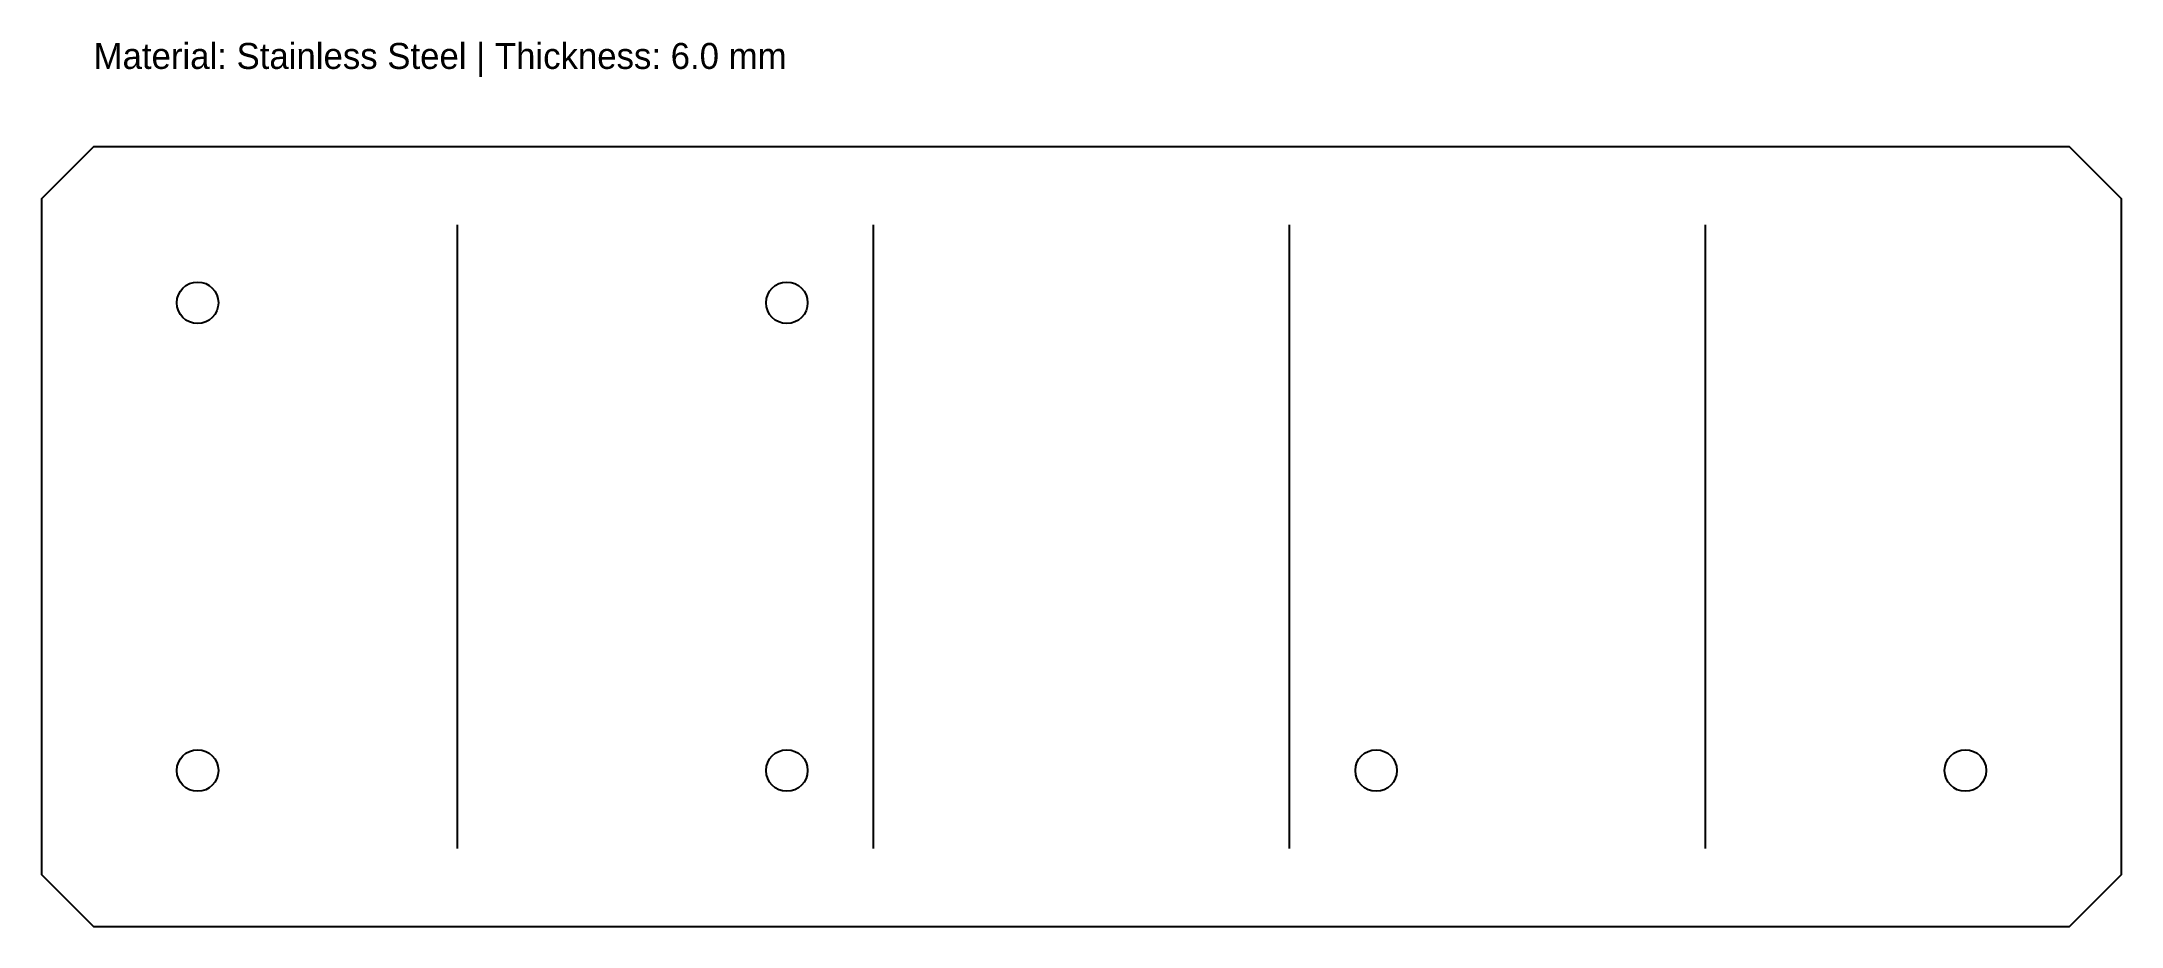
# Model space of a CAD drawing. Header units: metres. Extents: x 0 to 400, y 0 to 170.
import ezdxf

# ---------------------------------------------------------------- set-up
doc = ezdxf.new("R2010")
doc.units = ezdxf.units.M

msp = doc.modelspace()

# ---------------------------------------------------------------- linework, layer by layer
at = {"layer": 'CREASE'}
for p, q in [((80, 15), (80, 135)), ((160, 15), (160, 135)), ((240, 15), (240, 135)), ((320, 15), (320, 135))]:
    msp.add_line(p, q, dxfattribs=at)
at = {"layer": 'DRILL'}
for centre in [(30, 120), (143.33, 120), (30, 30), (143.33, 30), (256.67, 30), (370, 30)]:
    msp.add_circle(centre, 4, dxfattribs=at)
at = {"layer": 'OUTLINE'}
msp.add_lwpolyline([(10, 0), (390, 0), (400, 10), (400, 140), (390, 150), (10, 150), (0, 140), (0, 10)], close=True, dxfattribs=at)

# ---------------------------------------------------------------- texts
at = {"layer": 'NOTES'}
msp.add_text('Material: Stainless Steel | Thickness: 6.0 mm', height=5, dxfattribs=at).set_placement((10, 165))

doc.saveas('drawing.dxf')
